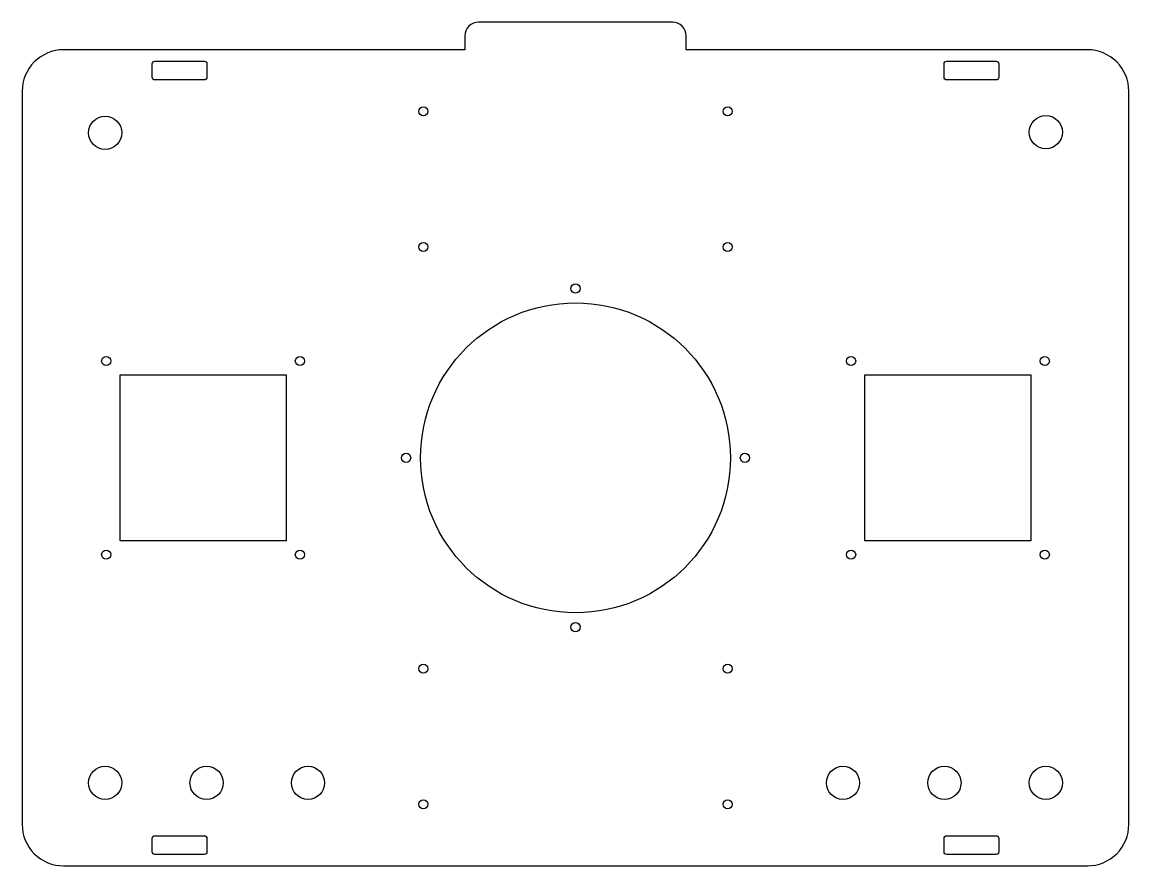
# Model space of a CAD drawing. Header units: millimetres. Extents: x -400 to 0, y -295 to 10.
import ezdxf

# ---------------------------------------------------------------- set-up
doc = ezdxf.new("R2010")
doc.units = ezdxf.units.MM
doc.layers.get('0').update_dxf_attribs({"linetype": 'CONTINUOUS'})

msp = doc.modelspace()

# ---------------------------------------------------------------- linework, layer by layer
for points in [[(-235, 10, 0.414214), (-240, 5), (-240, 0), (-385, 0, 0.414214), (-400, -15), (-400, -280, 0.414214), (-385, -295), (-15, -295, 0.414214), (0, -280), (0, -15, 0.414214), (-15, 0), (-160, 0), (-160, 5, 0.414214), (-165, 10)], [(-333.19, -5.1), (-333.19, -9.9, -0.414214), (-334.19, -10.9), (-351.99, -10.9, -0.414214), (-352.99, -9.9), (-352.99, -5.1, -0.414214), (-351.99, -4.1), (-334.19, -4.1, -0.414214)], [(-47.01, -5.1), (-47.01, -9.9, -0.414214), (-48.01, -10.9), (-65.81, -10.9, -0.414214), (-66.81, -9.9), (-66.81, -5.1, -0.414214), (-65.81, -4.1), (-48.01, -4.1, -0.414214)], [(-333.19, -285.1), (-333.19, -289.9, -0.414214), (-334.19, -290.9), (-351.99, -290.9, -0.414214), (-352.99, -289.9), (-352.99, -285.1, -0.414214), (-351.99, -284.1), (-334.19, -284.1, -0.414214)], [(-48.01, -290.9), (-65.81, -290.9, -0.414214), (-66.81, -289.9), (-66.81, -285.1, -0.414214), (-65.81, -284.1), (-48.01, -284.1, -0.414214), (-47.01, -285.1), (-47.01, -289.9, -0.414214)]]:
    msp.add_lwpolyline(points, format="xyb", close=True)
for points in [[(-304.61, -117.5), (-304.61, -177.5), (-364.61, -177.5), (-364.61, -117.5)], [(-35.39, -177.5), (-95.39, -177.5), (-95.39, -117.5), (-35.39, -117.5)]]:
    msp.add_lwpolyline(points, close=True)
for centre, radius in [((-370, -30), 6), ((-255, -22.28), 1.65), ((-145, -22.28), 1.65), ((-29.99, -29.8), 6), ((-255, -71.28), 1.65), ((-145, -71.28), 1.65), ((-200, -86.28), 1.65), ((-200, -147.5), 56), ((-369.61, -112.5), 1.65), ((-299.61, -112.5), 1.65), ((-100.39, -112.5), 1.65), ((-30.39, -112.5), 1.65), ((-261.22, -147.5), 1.65), ((-138.78, -147.5), 1.65), ((-369.61, -182.5), 1.65), ((-299.61, -182.5), 1.65), ((-100.39, -182.5), 1.65), ((-30.39, -182.5), 1.65), ((-200, -208.72), 1.65), ((-255, -223.72), 1.65), ((-145, -223.72), 1.65), ((-370, -265), 6), ((-333.33, -265), 6), ((-296.67, -265), 6), ((-103.33, -265), 6), ((-66.67, -265), 6), ((-30, -265), 6), ((-255, -272.72), 1.65), ((-145, -272.72), 1.65)]:
    msp.add_circle(centre, radius)

doc.saveas('drawing.dxf')
